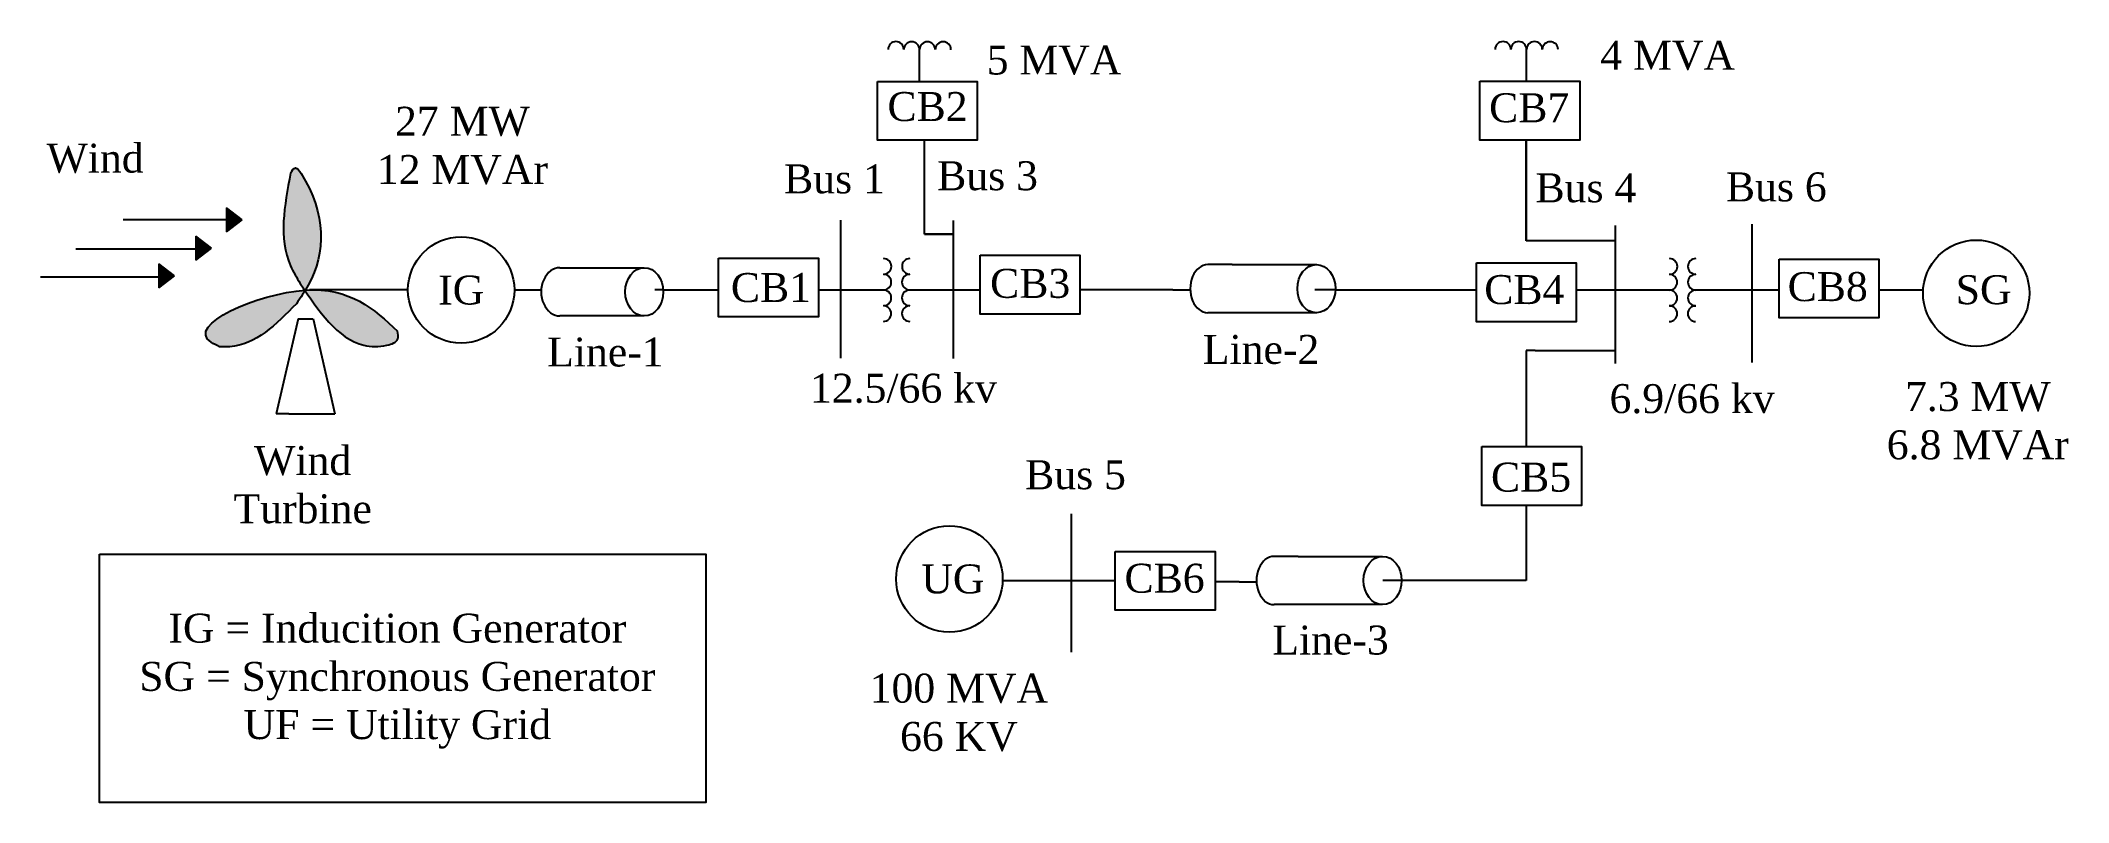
# Model space of a CAD drawing. Header units: inches. Extents: x 9.7 to 93.9, y 10.3 to 41.9.
import ezdxf

# ---------------------------------------------------------------- set-up
doc = ezdxf.new("R2010")
doc.units = ezdxf.units.IN
doc.header["$MEASUREMENT"] = 0

msp = doc.modelspace()

# ---------------------------------------------------------------- hatches: boundary and pattern name
h = msp.add_hatch(color=256)
edge = h.paths.add_edge_path()
edge.add_spline(control_points=[(20.549, 36.343), (20.549, 36.344), (20.533, 36.37), (20.516, 36.396), (20.499, 36.42)], knot_values=[0.562364, 0.562364, 0.562364, 0.562364, 0.563633, 0.634323, 0.634323, 0.634323, 0.634323], degree=3, periodic=0)
edge.add_spline(control_points=[(20.499, 36.42), (20.485, 36.441), (20.47, 36.462), (20.456, 36.48)], knot_values=[0.500695, 0.500695, 0.500695, 0.500695, 0.562364, 0.562364, 0.562364, 0.562364], degree=3, periodic=0)
edge.add_spline(control_points=[(20.456, 36.48), (20.448, 36.491), (20.439, 36.5), (20.431, 36.51)], knot_values=[0.466214, 0.466214, 0.466214, 0.466214, 0.500695, 0.500695, 0.500695, 0.500695], degree=3, periodic=0)
edge.add_spline(control_points=[(20.431, 36.51), (20.419, 36.523), (20.407, 36.535), (20.395, 36.545)], knot_values=[0.415833, 0.415833, 0.415833, 0.415833, 0.466214, 0.466214, 0.466214, 0.466214], degree=3, periodic=0)
edge.add_spline(control_points=[(20.395, 36.545), (20.392, 36.547), (20.389, 36.55), (20.387, 36.552)], knot_values=[0.403784, 0.403784, 0.403784, 0.403784, 0.415833, 0.415833, 0.415833, 0.415833], degree=3, periodic=0)
edge.add_spline(control_points=[(20.387, 36.552), (20.383, 36.555), (20.379, 36.558), (20.375, 36.56)], knot_values=[0.387519, 0.387519, 0.387519, 0.387519, 0.403784, 0.403784, 0.403784, 0.403784], degree=3, periodic=0)
edge.add_spline(control_points=[(20.375, 36.56), (20.354, 36.574), (20.306, 36.59), (20.258, 36.559), (20.231, 36.531)], knot_values=[0.181711, 0.181711, 0.181711, 0.181711, 0.267817, 0.387519, 0.387519, 0.387519, 0.387519], degree=3, periodic=0)
edge.add_spline(control_points=[(20.231, 36.531), (20.224, 36.524), (20.217, 36.516), (20.21, 36.507)], knot_values=[0.150025, 0.150025, 0.150025, 0.150025, 0.181711, 0.181711, 0.181711, 0.181711], degree=3, periodic=0)
edge.add_spline(control_points=[(20.21, 36.507), (20.204, 36.5), (20.198, 36.493), (20.193, 36.486)], knot_values=[0.125027, 0.125027, 0.125027, 0.125027, 0.150025, 0.150025, 0.150025, 0.150025], degree=3, periodic=0)
edge.add_spline(control_points=[(20.193, 36.486), (20.186, 36.477), (20.179, 36.467), (20.172, 36.457)], knot_values=[0.094889, 0.094889, 0.094889, 0.094889, 0.125027, 0.125027, 0.125027, 0.125027], degree=3, periodic=0)
edge.add_spline(control_points=[(20.172, 36.457), (20.161, 36.441), (20.15, 36.425), (20.139, 36.407)], knot_values=[0.045736, 0.045736, 0.045736, 0.045736, 0.094889, 0.094889, 0.094889, 0.094889], degree=3, periodic=0)
edge.add_spline(control_points=[(20.139, 36.407), (20.129, 36.391), (20.119, 36.375), (20.109, 36.359)], knot_values=[0, 0, 0, 0, 0.045736, 0.045736, 0.045736, 0.045736], degree=3, periodic=0)
edge.add_spline(control_points=[(20.109, 36.359), (19.855, 35.015), (19.547, 33.377), (20.367, 32.029), (20.515, 31.787)], knot_values=[0, 0, 0, 0, 3.835252, 4.676507, 4.676507, 4.676507, 4.676507], degree=3, periodic=0)
edge.add_spline(control_points=[(20.515, 31.787), (20.577, 31.694), (20.639, 31.602), (20.701, 31.509)], knot_values=[0, 0, 0, 0, 0.29759, 0.29759, 0.29759, 0.29759], degree=3, periodic=0)
edge.add_spline(control_points=[(20.701, 31.509), (20.704, 31.504), (20.708, 31.499), (20.711, 31.494)], knot_values=[0.29759, 0.29759, 0.29759, 0.29759, 0.314301, 0.314301, 0.314301, 0.314301], degree=3, periodic=0)
edge.add_spline(control_points=[(20.701, 31.509), (20.708, 31.51), (20.715, 31.51), (20.722, 31.511)], knot_values=[4.849983, 4.849983, 4.849983, 4.849983, 4.865543, 4.865543, 4.865543, 4.865543], degree=3, periodic=0)
edge.add_spline(control_points=[(20.731, 31.512), (20.728, 31.511), (20.725, 31.511), (20.722, 31.511)], knot_values=[4.865543, 4.865543, 4.865543, 4.865543, 4.872274, 4.872274, 4.872274, 4.872274], degree=3, periodic=0)
edge.add_spline(control_points=[(20.722, 31.511), (20.734, 31.532), (20.747, 31.553), (20.76, 31.574)], knot_values=[5.437499, 5.437499, 5.437499, 5.437499, 5.511834, 5.511834, 5.511834, 5.511834], degree=3, periodic=0)
edge.add_spline(control_points=[(20.76, 31.574), (20.789, 31.624), (20.846, 31.722), (20.898, 31.821), (20.923, 31.87)], knot_values=[5.095718, 5.095718, 5.095718, 5.095718, 5.2703, 5.437499, 5.437499, 5.437499, 5.437499], degree=3, periodic=0)
edge.add_spline(control_points=[(20.923, 31.87), (20.974, 31.972), (21.021, 32.075), (21.064, 32.179)], knot_values=[4.749579, 4.749579, 4.749579, 4.749579, 5.095718, 5.095718, 5.095718, 5.095718], degree=3, periodic=0)
edge.add_spline(control_points=[(21.064, 32.179), (21.111, 32.295), (21.154, 32.413), (21.191, 32.533)], knot_values=[4.364526, 4.364526, 4.364526, 4.364526, 4.749579, 4.749579, 4.749579, 4.749579], degree=3, periodic=0)
edge.add_spline(control_points=[(21.191, 32.533), (21.224, 32.64), (21.253, 32.748), (21.277, 32.858)], knot_values=[4.018927, 4.018927, 4.018927, 4.018927, 4.364526, 4.364526, 4.364526, 4.364526], degree=3, periodic=0)
edge.add_spline(control_points=[(21.277, 32.858), (21.305, 32.98), (21.326, 33.104), (21.342, 33.23)], knot_values=[3.633191, 3.633191, 3.633191, 3.633191, 4.018927, 4.018927, 4.018927, 4.018927], degree=3, periodic=0)
edge.add_spline(control_points=[(21.342, 33.23), (21.356, 33.342), (21.365, 33.455), (21.37, 33.569)], knot_values=[3.28833, 3.28833, 3.28833, 3.28833, 3.633191, 3.633191, 3.633191, 3.633191], degree=3, periodic=0)
edge.add_spline(control_points=[(21.37, 33.569), (21.375, 33.697), (21.374, 33.826), (21.367, 33.956)], knot_values=[2.901701, 2.901701, 2.901701, 2.901701, 3.28833, 3.28833, 3.28833, 3.28833], degree=3, periodic=0)
edge.add_spline(control_points=[(21.367, 33.956), (21.361, 34.072), (21.349, 34.189), (21.333, 34.307)], knot_values=[2.557728, 2.557728, 2.557728, 2.557728, 2.901701, 2.901701, 2.901701, 2.901701], degree=3, periodic=0)
edge.add_spline(control_points=[(21.333, 34.307), (21.314, 34.44), (21.289, 34.574), (21.257, 34.708)], knot_values=[2.170055, 2.170055, 2.170055, 2.170055, 2.557728, 2.557728, 2.557728, 2.557728], degree=3, periodic=0)
edge.add_spline(control_points=[(21.257, 34.708), (21.229, 34.827), (21.196, 34.947), (21.157, 35.068)], knot_values=[1.827071, 1.827071, 1.827071, 1.827071, 2.170055, 2.170055, 2.170055, 2.170055], degree=3, periodic=0)
edge.add_spline(control_points=[(21.157, 35.068), (21.113, 35.204), (21.062, 35.342), (21.004, 35.48)], knot_values=[1.438261, 1.438261, 1.438261, 1.438261, 1.827071, 1.827071, 1.827071, 1.827071], degree=3, periodic=0)
edge.add_spline(control_points=[(21.004, 35.48), (20.953, 35.601), (20.896, 35.723), (20.834, 35.845)], knot_values=[1.096326, 1.096326, 1.096326, 1.096326, 1.438261, 1.438261, 1.438261, 1.438261], degree=3, periodic=0)
edge.add_spline(control_points=[(20.834, 35.845), (20.749, 36.011), (20.655, 36.177), (20.549, 36.343)], knot_values=[0.634323, 0.634323, 0.634323, 0.634323, 1.096326, 1.096326, 1.096326, 1.096326], degree=3, periodic=0)
for points in [[(17.46, 33.925), (18.104, 34.428), (17.46, 34.92)], [(16.181, 32.754), (16.825, 33.257), (16.181, 33.75)], [(14.649, 31.605), (15.293, 32.108), (14.649, 32.6)]]:
    msp.add_hatch(color=256).paths.add_polyline_path(points)
h = msp.add_hatch(color=256)
edge = h.paths.add_edge_path()
edge.add_spline(control_points=[(20.711, 31.494), (20.708, 31.499), (20.704, 31.504), (20.701, 31.509)], knot_values=[0.29759, 0.29759, 0.29759, 0.29759, 0.314301, 0.314301, 0.314301, 0.314301], degree=3, periodic=0)
edge.add_spline(control_points=[(20.515, 31.787), (20.577, 31.694), (20.639, 31.602), (20.701, 31.509)], knot_values=[0, 0, 0, 0, 0.29759, 0.29759, 0.29759, 0.29759], degree=3, periodic=0)
edge.add_spline(control_points=[(20.701, 31.509), (18.711, 31.37), (15.472, 29.948), (17.04, 29.226), (17.17, 29.166)], knot_values=[0, 0, 0, 0, 4.449761, 4.849983, 4.849983, 4.849983, 4.849983], degree=3, periodic=0)
edge.add_spline(control_points=[(17.17, 29.166), (17.311, 29.162), (18.558, 29.124), (19.508, 30.091), (20.351, 30.948)], knot_values=[0, 0, 0, 0, 0.419912, 3.706064, 3.706064, 3.706064, 3.706064], degree=3, periodic=0)
edge.add_spline(control_points=[(20.351, 30.948), (20.474, 31.129), (20.598, 31.309), (20.711, 31.494)], knot_values=[5.531771, 5.531771, 5.531771, 5.531771, 6.183771, 6.183771, 6.183771, 6.183771], degree=3, periodic=0)
h = msp.add_hatch(color=256)
edge = h.paths.add_edge_path()
edge.add_spline(control_points=[(24.547, 29.812), (23.655, 30.642), (22.763, 31.471), (21.204, 31.52)], knot_values=[5.24214, 5.24214, 5.24214, 5.24214, 9.050666, 9.050666, 9.050666, 9.050666], degree=3, periodic=0)
edge.add_line((21.204, 31.52), (21.011, 31.52))
edge.add_line((21.011, 31.52), (20.908, 31.52))
edge.add_spline(control_points=[(20.908, 31.52), (20.847, 31.518), (20.785, 31.515), (20.722, 31.511)], knot_values=[4.865543, 4.865543, 4.865543, 4.865543, 5.007309, 5.007309, 5.007309, 5.007309], degree=3, periodic=0)
edge.add_spline(control_points=[(20.722, 31.511), (20.718, 31.505), (20.715, 31.5), (20.711, 31.494)], knot_values=[5.511834, 5.511834, 5.511834, 5.511834, 5.531771, 5.531771, 5.531771, 5.531771], degree=3, periodic=0)
edge.add_spline(control_points=[(20.351, 30.948), (20.474, 31.129), (20.598, 31.309), (20.711, 31.494)], knot_values=[5.531771, 5.531771, 5.531771, 5.531771, 6.183771, 6.183771, 6.183771, 6.183771], degree=3, periodic=0)
edge.add_spline(control_points=[(20.711, 31.494), (21.412, 30.454), (22.344, 29.199), (23.928, 29.142), (24.635, 29.391), (24.571, 29.696), (24.547, 29.812)], knot_values=[0.314301, 0.314301, 0.314301, 0.314301, 3.676256, 4.630793, 5.15184, 5.474689, 5.474689, 5.474689, 5.474689], degree=3, periodic=0)

# ---------------------------------------------------------------- linework, layer by layer
for p, q in [((46.199, 40.164), (46.199, 41.495)), ((71.379, 40.17), (71.379, 41.501)), ((46.402, 37.172), (46.402, 37.727)), ((46.402, 35.906), (46.402, 37.172)), ((71.368, 33.561), (71.368, 37.733)), ((71.368, 37.733), (71.368, 33.561)), ((46.402, 33.828), (46.402, 35.906)), ((17.46, 34.92), (17.46, 33.925)), ((18.104, 34.428), (17.46, 34.92)), ((17.46, 34.428), (13.165, 34.428)), ((16.181, 33.75), (16.181, 32.754)), ((16.825, 33.257), (16.181, 33.75)), ((17.46, 33.925), (18.104, 34.428)), ((42.916, 34.414), (42.916, 31.52)), ((46.402, 33.828), (47.593, 33.828)), ((47.593, 33.828), (46.402, 33.828)), ((47.593, 34.402), (47.593, 31.508)), ((75.048, 34.196), (75.048, 31.302)), ((80.727, 34.244), (80.727, 31.349)), ((16.137, 33.208), (11.198, 33.208)), ((16.181, 32.754), (16.825, 33.257)), ((75.048, 33.561), (71.368, 33.561)), ((14.68, 32.047), (9.742, 32.047)), ((14.649, 32.6), (14.649, 31.605)), ((15.293, 32.108), (14.649, 32.6)), ((14.649, 31.605), (15.293, 32.108)), ((31.283, 32.443), (34.783, 32.443)), ((59.161, 32.573), (58.161, 32.573)), ((59.161, 32.573), (62.661, 32.573)), ((21.011, 31.52), (20.896, 31.52)), ((20.896, 31.52), (20.896, 31.52)), ((20.896, 31.52), (20.896, 31.52)), ((21.406, 31.52), (21.011, 31.52)), ((22.142, 31.52), (21.406, 31.52)), ((24.983, 31.52), (22.142, 31.52)), ((29.394, 31.52), (30.508, 31.52)), ((35.57, 31.52), (35.226, 31.52)), ((35.57, 31.52), (37.865, 31.52)), ((42.004, 31.52), (44.703, 31.52)), ((42.916, 31.52), (42.916, 28.687)), ((45.798, 31.52), (48.716, 31.52)), ((47.593, 31.508), (47.593, 28.675)), ((56.71, 31.52), (52.854, 31.52)), ((56.71, 31.52), (57.43, 31.52)), ((62.941, 31.52), (62.598, 31.52)), ((63.45, 31.52), (62.941, 31.52)), ((63.45, 31.52), (69.299, 31.52)), ((73.437, 31.52), (77.349, 31.52)), ((75.048, 31.302), (75.048, 28.468)), ((78.348, 31.52), (81.262, 31.52)), ((80.727, 31.349), (80.727, 28.516)), ((81.262, 31.52), (81.849, 31.52)), ((85.988, 31.52), (87.811, 31.52)), ((20.431, 30.328), (19.519, 26.385)), ((20.431, 30.328), (21.046, 30.328)), ((21.046, 30.328), (21.941, 26.385)), ((34.783, 30.443), (31.283, 30.443)), ((59.161, 30.573), (58.161, 30.573)), ((62.661, 30.573), (59.161, 30.573)), ((71.368, 29.017), (71.368, 25.024)), ((71.734, 29.017), (71.368, 29.017)), ((71.734, 29.017), (75.048, 29.017)), ((20.039, 26.385), (19.519, 26.385)), ((20.039, 26.385), (21.941, 26.385)), ((52.491, 22.233), (52.491, 19.339)), ((71.368, 22.588), (71.368, 21.04)), ((71.368, 21.04), (71.368, 19.48)), ((61.908, 20.477), (60.908, 20.477)), ((61.908, 20.477), (65.408, 20.477)), ((54.32, 19.46), (49.645, 19.46)), ((59.456, 19.423), (58.508, 19.423)), ((59.456, 19.423), (60.176, 19.423)), ((71.368, 19.48), (65.421, 19.48)), ((52.491, 19.339), (52.491, 16.506)), ((61.908, 18.477), (60.908, 18.477)), ((65.408, 18.477), (61.908, 18.477))]:
    msp.add_line(p, q)
for points in [[(44.451, 40.164), (48.59, 40.164), (48.59, 37.727), (44.451, 37.727)], [(69.446, 40.17), (73.585, 40.17), (73.585, 37.733), (69.446, 37.733)], [(37.865, 32.842), (42.004, 32.842), (42.004, 30.406), (37.865, 30.406)], [(48.716, 32.957), (52.854, 32.957), (52.854, 30.521), (48.716, 30.521)], [(69.299, 32.639), (73.437, 32.639), (73.437, 30.202), (69.299, 30.202)], [(81.849, 32.798), (85.988, 32.798), (85.988, 30.362), (81.849, 30.362)], [(69.517, 25.024), (73.655, 25.024), (73.655, 22.588), (69.517, 22.588)], [(12.192, 20.567), (37.342, 20.567), (37.342, 10.275), (12.192, 10.275)], [(54.32, 20.678), (58.459, 20.678), (58.459, 18.242), (54.32, 18.242)]]:
    msp.add_lwpolyline(points, close=True)
for centre in [(27.188, 31.52), (90.029, 31.385), (47.44, 19.537)]:
    msp.add_circle(centre, 2.206)
for centre, start, end in [((45.221, 41.488), 0, 180), ((45.872, 41.483), 0, 180), ((46.526, 41.483), 0, 180), ((47.178, 41.481), 0, 180), ((70.401, 41.494), 0, 180), ((71.052, 41.489), 0, 180), ((71.705, 41.489), 0, 180), ((72.358, 41.487), 0, 180), ((44.708, 32.497), 270, 90), ((45.8, 32.498), 90, 270), ((77.306, 32.493), 270, 90), ((78.398, 32.494), 90, 270), ((44.703, 31.846), 270, 90), ((45.798, 31.846), 90, 270), ((77.301, 31.842), 270, 90), ((78.396, 31.842), 90, 270), ((44.703, 31.192), 270, 90), ((45.798, 31.192), 90, 270), ((77.301, 31.188), 270, 90), ((78.396, 31.188), 90, 270), ((44.701, 30.54), 270, 90), ((45.793, 30.541), 90, 270), ((77.299, 30.536), 270, 90), ((78.391, 30.537), 90, 270)]:
    msp.add_arc(centre, 0.326, start, end)
for centre, ratio in [((31.283, 31.443), 0.776922), ((58.161, 31.573), 0.732094), ((60.908, 19.477), 0.732094)]:
    msp.add_ellipse(centre, major_axis=(0, 1), ratio=ratio, start_param=0, end_param=3.141593)
for centre in [(34.783, 31.443), (62.661, 31.573), (65.408, 19.477)]:
    msp.add_ellipse(centre, major_axis=(0, 1), ratio=0.789221)
for points in [[(20.109, 36.359), (20.109, 32.523), (20.515, 31.787)], [(20.109, 36.359), (20.314, 36.579), (20.548, 36.345), (20.846, 31.724), (20.351, 30.948)], [(17.17, 29.166), (16.814, 29.35), (20.722, 31.511), (24.547, 29.812)], [(20.515, 31.787), (23.156, 29.229), (24.111, 29.229), (24.562, 29.49), (24.547, 29.812)], [(20.351, 30.948), (17.59, 29.166), (17.17, 29.166)]]:
    msp.add_spline(points, degree=3)

# ---------------------------------------------------------------- texts
at = {"char_height": 1.2}
for s, insert, width, attachment_point in [('{\\fTimes New Roman|b0|i0|c0|p18;5 MVA}', (51.78, 41.653), 6.01517, 2), ('{\\fTimes New Roman|b0|i0|c0|p18;4 MVA}', (77.231, 41.849), 6.01517, 2), ('{\\fTimes New Roman|b0|i0|c0|p18;CB2}', (46.532, 39.116), 3.93581, 5), ('{\\fTimes New Roman|b0|i0|c0|p18;CB7}', (71.487, 39.065), 3.93581, 5), ('{\\fTimes New Roman|b0|i0|c0|p18;27 MW\\P12 MVAr}', (27.239, 39.115), 9.89854, 2), ('{\\fTimes New Roman|b0|i0|c0|p18;Wind}', (12.005, 36.971), 6.39633, 5), ('{\\fTimes New Roman|b0|i0|c0|p18;Bus 1}', (42.672, 36.726), 4.25682, 2), ('{\\fTimes New Roman|b0|i0|c0|p18;Bus 3}', (49.021, 36.856), 4.25682, 2), ('{\\fTimes New Roman|b0|i0|c0|p18;Bus 4}', (73.84, 36.355), 4.25682, 2), ('{\\fTimes New Roman|b0|i0|c0|p18;Bus 6}', (81.737, 36.393), 4.25682, 2), ('{\\fTimes New Roman|b0|i0|c0|p18;IG}', (26.233, 32.117), 1.91119, 1), ('{\\fTimes New Roman|b0|i0|c0|p18;CB1}', (40.036, 31.612), 3.93581, 5), ('{\\fTimes New Roman|b0|i0|c0|p18;CB3}', (50.789, 31.785), 3.01631, 5), ('{\\fTimes New Roman|b0|i0|c0|p18;CB4}', (71.285, 31.527), 3.93581, 5), ('{\\fTimes New Roman|b0|i0|c0|p18;CB8}', (83.869, 31.65), 3.93581, 5), ('{\\fTimes New Roman|b0|i0|c0|p18;SG}', (89.177, 32.13), 1.91119, 1), ('{\\fTimes New Roman|b0|i0|c0|p18;Line-1}', (33.17, 29.548), 5.65549, 2), ('{\\fTimes New Roman|b0|i0|c0|p18;Line-2}', (60.366, 29.656), 5.65549, 2), ('{\\fTimes New Roman|b0|i0|c0|p18;12.5/66 kv}', (45.531, 28.048), 8.16067, 2), ('{\\fTimes New Roman|b0|i0|c0|p18;6.9/66 kv}', (78.243, 27.617), 8.16067, 2), ('{\\fTimes New Roman|b0|i0|c0|p18;7.3 MW\\P6.8 MVAr}', (90.094, 27.702), 9.89854, 2), ('{\\fTimes New Roman|b0|i0|c0|p18;Wind\\PTurbine}', (20.613, 25.05), 6.43751, 2), ('{\\fTimes New Roman|b0|i0|c0|p18;Bus 5}', (52.671, 24.461), 4.25682, 2), ('{\\fTimes New Roman|b0|i0|c0|p18;CB5}', (71.565, 23.752), 3.93581, 5), ('{\\fTimes New Roman|b0|i0|c0|p18;UG}', (46.274, 20.141), 1.91119, 1), ('{\\fTimes New Roman|b0|i0|c0|p18;CB6}', (56.363, 19.562), 3.93581, 5), ('{\\fTimes New Roman|b0|i0|c0|p18;IG = Inducition Generator\\PSG = Synchronous Generator\\PUF = Utility Grid}', (24.539, 18.101), 23.01708, 2), ('{\\fTimes New Roman|b0|i0|c0|p18;Line-3}', (63.247, 17.607), 5.65549, 2), ('{\\fTimes New Roman|b0|i0|c0|p18;100 MVA\\P66 KV}', (47.833, 15.612), 9.89854, 2)]:
    msp.add_mtext(s, dxfattribs=dict(at, insert=insert, width=width, attachment_point=attachment_point))

doc.saveas('drawing.dxf')
